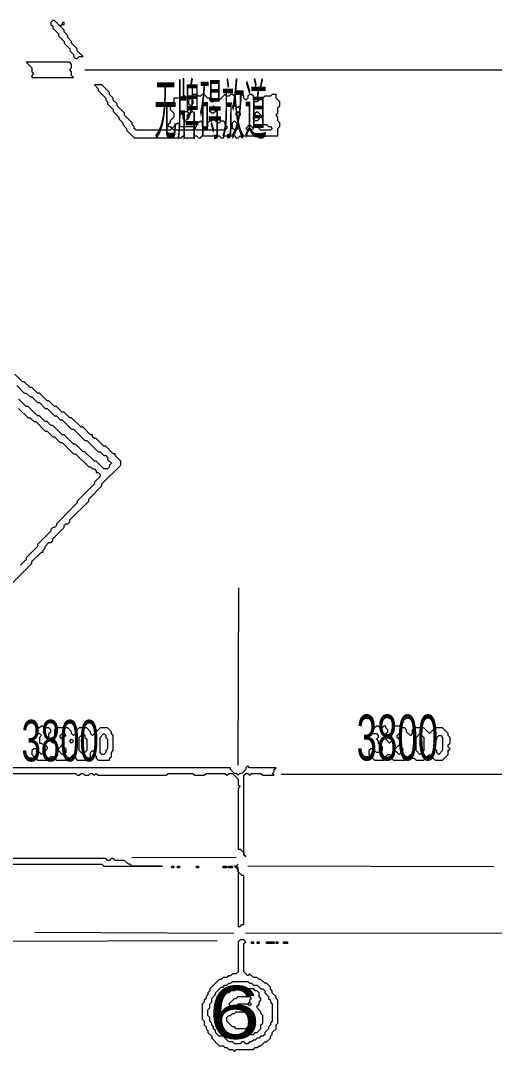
# Model space of a CAD drawing. Extents: x 20 to 3943, y 20 to 2783.
# Drawn here: x 2438 to 2688, y 411 to 956 of the extents above; entities that cross this region are included whole.
import ezdxf

# ---------------------------------------------------------------- set-up
doc = ezdxf.new("R2010")
doc.units = 0
for name, color, linetype, lineweight in [('OCR_TEXT', 6, 'Continuous', 0), ('TRACE_CURVE', 6, 'Continuous', 0), ('TRACE_STRAIGHT', 5, 'Continuous', 0), ('TRACE_TEXT_SYMBOL', 6, 'Continuous', 0)]:
    doc.layers.add(name, color=color, linetype=linetype, lineweight=lineweight)
doc.styles.add('wqy-unicode', font='wqy-unicode.lff')

msp = doc.modelspace()

# ---------------------------------------------------------------- linework, layer by layer
at = {"layer": 'TRACE_CURVE', "color": 6}
for points in [[(2453, 755), (2452, 755), (2448, 759), (2447, 759), (2444, 762), (2443, 762), (2440, 765), (2439, 765), (2435, 769)], [(2436, 763), (2440, 759), (2441, 759), (2443, 757), (2444, 757), (2447, 754), (2448, 754), (2451, 751), (2452, 751), (2456, 747), (2457, 747), (2459, 745), (2460, 745), (2465, 740), (2466, 740), (2472, 734), (2473, 734), (2479, 728), (2480, 728), (2482, 726), (2483, 726), (2484, 725), (2484, 724), (2486, 722), (2485, 721), (2485, 720), (2484, 719), (2482, 719), (2478, 723), (2477, 723), (2472, 728), (2471, 728), (2467, 732), (2466, 732), (2461, 737), (2460, 737), (2455, 742), (2454, 742), (2452, 744), (2451, 744), (2448, 747), (2447, 747), (2442, 752), (2441, 752), (2437, 756)], [(2430, 655), (2444, 669), (2444, 670), (2449, 675), (2450, 675), (2450, 676), (2451, 677), (2451, 678), (2453, 680), (2454, 680), (2455, 681), (2455, 682), (2461, 688), (2461, 689), (2462, 690), (2463, 690), (2464, 691), (2464, 692), (2474, 702), (2474, 703), (2481, 710), (2481, 711), (2491, 721), (2491, 723), (2488, 726), (2488, 727), (2487, 727), (2483, 731), (2482, 731), (2478, 735), (2477, 735), (2476, 736), (2476, 737), (2475, 737), (2471, 741), (2470, 741), (2465, 746), (2464, 746), (2461, 749), (2460, 749), (2457, 752), (2456, 752), (2453, 755)], [(2437, 751), (2442, 746), (2443, 746), (2445, 744), (2446, 744), (2451, 739), (2452, 739), (2455, 736), (2456, 736), (2459, 733), (2460, 733), (2466, 727), (2467, 727), (2474, 720), (2475, 720), (2476, 719), (2477, 719), (2478, 718), (2478, 717), (2479, 717), (2480, 716), (2480, 715), (2477, 712), (2477, 711), (2468, 702), (2468, 701), (2457, 690), (2457, 689), (2456, 688), (2455, 688), (2454, 687), (2454, 686), (2447, 679), (2447, 678), (2441, 672), (2441, 671), (2438, 668)], [(2477, 557), (2478, 558), (2479, 557), (2515, 557), (2516, 558), (2529, 558), (2530, 557), (2535, 557), (2536, 558), (2546, 558), (2547, 557), (2548, 558), (2550, 558), (2553, 555), (2553, 552), (2554, 551), (2553, 550), (2553, 518), (2554, 518), (2556, 516), (2556, 515), (2557, 514), (2556, 515), (2556, 557), (2557, 558), (2558, 558), (2559, 557), (2560, 558), (2565, 558), (2566, 557), (2572, 557), (2571, 558), (2572, 559), (2572, 560), (2573, 561), (2559, 561), (2558, 562), (2557, 561), (2557, 560), (2555, 558), (2554, 558), (2553, 557), (2552, 558), (2551, 558), (2549, 560), (2549, 561), (2431, 561)], [(2412, 558), (2467, 558), (2468, 557), (2469, 557), (2470, 558), (2471, 558), (2472, 557), (2474, 557), (2475, 558), (2476, 558), (2477, 557)]]:
    msp.add_lwpolyline(points, dxfattribs=at)
at = {"layer": 'TRACE_STRAIGHT', "color": 5}
for p, q in [((2472, 930), (2714, 930)), ((2552.96, 562.38), (2553.37, 656.12)), ((2575.62, 557.53), (2726.88, 557.57)), ((2496.88, 513.58), (2551.87, 513.62)), ((2558.12, 509.06), (2688.13, 508.72)), ((2254.37, 468.93), (2541.88, 469.59)), ((2445.61, 474.01), (2550.63, 473.45)), ((2556.87, 473.59), (2819.38, 473.69))]:
    msp.add_line(p, q, dxfattribs=at)
at = {"layer": 'TRACE_TEXT_SYMBOL', "color": 6}
for points in [[(2455, 956), (2454, 955), (2454, 954), (2455, 953), (2455, 952), (2458, 949), (2458, 948), (2461, 945), (2461, 944), (2464, 941), (2464, 940), (2466, 938), (2466, 937), (2467, 936), (2468, 936), (2469, 937), (2471, 937), (2468, 940), (2468, 941), (2465, 944), (2465, 945), (2463, 947), (2463, 948), (2461, 950), (2461, 951), (2459, 953), (2460, 954), (2461, 954), (2461, 955), (2460, 955), (2460, 954), (2459, 953), (2456, 956)], [(2441, 934), (2444, 931), (2444, 929), (2445, 928), (2444, 927), (2444, 926), (2466, 926), (2465, 927), (2465, 929), (2464, 930), (2465, 931), (2465, 933), (2464, 934)], [(2527, 914), (2528, 915), (2529, 914), (2529, 912), (2528, 911), (2527, 912)], [(2540, 911), (2541, 910), (2541, 908), (2540, 907), (2539, 907), (2538, 908), (2538, 909)], [(2524, 907), (2525, 908), (2526, 908), (2527, 907), (2526, 906), (2526, 904), (2525, 903), (2524, 904)], [(2526, 908), (2527, 909), (2528, 909), (2529, 908), (2528, 907), (2527, 907)], [(2552, 907), (2553, 908), (2554, 907), (2554, 906), (2553, 905), (2552, 906)], [(2562, 907), (2563, 908), (2565, 906), (2564, 905), (2564, 904), (2563, 903), (2562, 903), (2561, 904), (2561, 905), (2562, 906)], [(2521, 902), (2522, 901), (2522, 900), (2529, 900), (2530, 899), (2529, 898), (2519, 898), (2518, 899)], [(2533, 903), (2534, 902), (2534, 900), (2535, 899), (2534, 898), (2531, 898), (2530, 899), (2531, 900), (2531, 901)], [(2539, 903), (2540, 904), (2542, 902), (2543, 902), (2544, 903), (2545, 903), (2546, 902), (2546, 901), (2547, 900), (2547, 899), (2546, 898), (2537, 898), (2536, 899), (2537, 900), (2537, 902), (2538, 903)], [(2550, 902), (2551, 903), (2553, 901), (2553, 899), (2552, 898), (2551, 898), (2550, 899)], [(2559, 901), (2561, 899), (2560, 898), (2558, 898), (2557, 899)], [(2564, 900), (2565, 901), (2568, 901), (2569, 900), (2570, 900), (2571, 899), (2570, 898), (2565, 898), (2564, 899)], [(2459, 578), (2460, 579), (2461, 579), (2462, 578), (2460, 576), (2459, 577)], [(2471, 579), (2472, 578), (2472, 577), (2473, 576), (2473, 570), (2471, 568), (2469, 570), (2469, 577)], [(2482, 579), (2483, 578), (2483, 577), (2484, 576), (2484, 571), (2483, 570), (2483, 569), (2482, 568), (2481, 568), (2480, 569), (2480, 577)], [(2637, 578), (2638, 579), (2639, 578), (2639, 577), (2638, 576), (2637, 577)], [(2649, 579), (2651, 577), (2651, 570), (2649, 568), (2647, 570), (2647, 577)], [(2658, 577), (2659, 578), (2660, 578), (2661, 577), (2661, 570), (2659, 568), (2658, 569), (2658, 570), (2657, 571), (2657, 575), (2658, 576)], [(2460, 573), (2462, 571), (2462, 569), (2461, 568), (2460, 568), (2458, 570), (2458, 571)], [(2464, 575), (2465, 576), (2466, 575), (2465, 574)], [(2638, 573), (2640, 571), (2640, 570), (2638, 568), (2636, 570), (2636, 571)], [(2518, 509), (2519, 509), (2519, 508), (2518, 508)], [(2521, 509), (2522, 509), (2522, 508), (2521, 508)], [(2531, 509), (2532, 509), (2532, 508), (2531, 508)], [(2545, 509), (2547, 509), (2547, 508), (2545, 508)], [(2548, 509), (2550, 509), (2550, 508), (2548, 508)], [(2553, 510), (2552, 509), (2551, 509), (2553, 507), (2553, 477), (2554, 477), (2555, 478), (2556, 478), (2556, 504), (2555, 504), (2553, 506), (2553, 508), (2552, 509)], [(2560, 469), (2561, 469), (2561, 468), (2560, 468)], [(2563, 469), (2564, 469), (2564, 468), (2563, 468)], [(2568, 469), (2572, 469), (2572, 468), (2568, 468)], [(2573, 469), (2574, 469), (2574, 468), (2573, 468)], [(2577, 469), (2579, 469), (2579, 468), (2577, 468)], [(2549, 447), (2550, 448), (2558, 448), (2559, 447), (2560, 447), (2561, 446), (2563, 446), (2565, 444), (2566, 444), (2567, 443), (2567, 442), (2569, 440), (2569, 439), (2570, 438), (2570, 437), (2571, 436), (2571, 427), (2570, 426), (2570, 425), (2569, 424), (2569, 423), (2567, 421), (2567, 420), (2566, 419), (2565, 419), (2564, 418), (2563, 418), (2562, 417), (2561, 417), (2560, 416), (2559, 416), (2558, 415), (2557, 415), (2556, 416), (2555, 416), (2554, 415), (2551, 415), (2550, 416), (2548, 416), (2545, 419), (2543, 419), (2541, 421), (2541, 422), (2540, 423), (2540, 424), (2539, 425), (2539, 426), (2538, 427), (2538, 429), (2537, 430), (2537, 433), (2538, 434), (2538, 436), (2539, 437), (2539, 439), (2541, 441), (2541, 442), (2544, 445), (2545, 445), (2546, 446), (2547, 446), (2548, 447)], [(2552, 444), (2551, 443), (2549, 443), (2548, 442), (2547, 442), (2544, 439), (2544, 438), (2543, 437), (2543, 432), (2542, 431), (2543, 430), (2543, 424), (2546, 421), (2547, 421), (2548, 420), (2552, 420), (2553, 419), (2554, 420), (2555, 419), (2556, 419), (2557, 420), (2561, 420), (2562, 421), (2563, 421), (2565, 423), (2565, 425), (2566, 426), (2566, 430), (2565, 431), (2565, 432), (2563, 434), (2563, 435), (2564, 436), (2564, 437), (2565, 438), (2565, 439), (2564, 440), (2564, 442), (2563, 443), (2562, 443), (2561, 444)], [(2552, 439), (2553, 440), (2559, 440), (2560, 439), (2559, 438), (2559, 437), (2558, 436), (2553, 436), (2552, 435), (2549, 435), (2548, 436), (2551, 439)], [(2558, 436), (2559, 437), (2560, 436), (2559, 435)], [(2551, 431), (2552, 432), (2558, 432), (2562, 428), (2561, 427), (2561, 426), (2559, 424), (2558, 424), (2557, 423), (2552, 423), (2551, 424), (2550, 424), (2547, 427), (2547, 429), (2548, 430), (2549, 430), (2550, 431)]]:
    msp.add_lwpolyline(points, close=True, dxfattribs=at)
for points in [[(2477, 922), (2479, 920), (2479, 919), (2483, 915), (2483, 914), (2484, 913), (2484, 912), (2487, 909), (2487, 908), (2490, 905), (2490, 904), (2492, 902), (2492, 901), (2494, 899), (2494, 898), (2498, 894), (2523, 894), (2524, 895), (2525, 894), (2529, 894), (2530, 895), (2531, 895), (2532, 894), (2533, 894), (2534, 895), (2543, 895), (2544, 894), (2545, 894), (2546, 895), (2551, 895), (2552, 894), (2553, 894), (2554, 895), (2555, 894), (2556, 895), (2563, 895), (2564, 894), (2566, 894), (2567, 895), (2574, 895), (2574, 899), (2575, 900), (2575, 902), (2574, 903), (2574, 905), (2573, 906), (2574, 907), (2574, 910), (2575, 911), (2575, 913), (2573, 915), (2573, 917), (2571, 917), (2570, 916), (2567, 916), (2566, 915), (2564, 915), (2564, 914), (2563, 913), (2562, 913), (2561, 914), (2561, 916), (2560, 917), (2559, 917)], [(2481, 922), (2477, 922)], [(2559, 917), (2558, 916), (2558, 915), (2557, 914), (2556, 915), (2556, 916), (2555, 917), (2554, 916), (2554, 911), (2553, 910), (2552, 910), (2551, 911), (2551, 916), (2550, 917), (2549, 917), (2548, 916), (2547, 916), (2546, 917), (2543, 914), (2541, 914), (2540, 913), (2539, 913), (2538, 914), (2538, 915), (2537, 915), (2535, 917), (2534, 917), (2533, 916), (2532, 916), (2531, 917), (2529, 917), (2529, 916), (2528, 915), (2526, 915), (2525, 916), (2524, 916), (2523, 915), (2519, 915), (2519, 912), (2517, 910), (2517, 909), (2519, 907), (2519, 905), (2517, 903), (2517, 902), (2516, 901), (2516, 900), (2517, 900), (2518, 899), (2517, 898), (2499, 898), (2498, 899), (2498, 900), (2497, 901), (2497, 902), (2493, 906), (2493, 907), (2489, 911), (2489, 912), (2487, 914), (2487, 915), (2485, 917), (2485, 918), (2481, 922)], [(2449, 583), (2448, 582), (2446, 582), (2446, 580), (2447, 579), (2448, 579), (2449, 578), (2448, 577), (2448, 574), (2449, 574), (2450, 573), (2451, 573), (2452, 572), (2452, 571), (2449, 568), (2446, 571), (2445, 571), (2444, 570), (2444, 568), (2445, 567), (2445, 566), (2446, 566), (2447, 565), (2452, 565), (2454, 567), (2455, 567), (2457, 565), (2463, 565), (2466, 568), (2467, 567), (2467, 566), (2468, 565), (2474, 565), (2475, 566), (2475, 569), (2476, 570), (2477, 569), (2477, 568), (2478, 567), (2478, 566), (2479, 565), (2485, 565), (2485, 566), (2486, 567), (2486, 569), (2487, 570), (2487, 578), (2486, 579), (2486, 580), (2484, 582), (2480, 582), (2476, 578), (2475, 579), (2475, 580), (2473, 582), (2469, 582), (2467, 580), (2467, 579), (2466, 578), (2465, 579), (2465, 580), (2463, 582), (2457, 582), (2456, 581)], [(2456, 581), (2456, 575), (2455, 574), (2453, 576), (2453, 579), (2454, 580), (2454, 581), (2453, 582), (2451, 582), (2450, 583), (2449, 583)], [(2626, 583), (2625, 582), (2624, 582), (2624, 579), (2626, 579), (2627, 578), (2627, 577), (2626, 576), (2627, 575), (2627, 574), (2629, 572), (2629, 570), (2628, 569), (2626, 569), (2624, 571), (2623, 571), (2622, 570), (2622, 568), (2623, 567), (2623, 566), (2624, 566), (2625, 565), (2630, 565), (2631, 566), (2631, 567), (2632, 568), (2633, 568), (2634, 567), (2634, 566), (2635, 565), (2641, 565), (2644, 568), (2645, 567), (2645, 566), (2646, 566), (2647, 565), (2651, 565), (2654, 568), (2657, 565), (2661, 565), (2664, 568), (2664, 570), (2665, 571), (2664, 572), (2664, 573), (2665, 574), (2665, 577), (2664, 578), (2664, 579), (2661, 582), (2657, 582), (2654, 579), (2651, 582), (2646, 582), (2645, 581), (2645, 579), (2644, 578), (2642, 580), (2642, 581), (2641, 582), (2640, 582), (2639, 583), (2636, 583), (2634, 581)], [(2634, 581), (2634, 575), (2633, 574), (2631, 576), (2631, 579), (2632, 580), (2632, 581), (2631, 582), (2631, 583), (2630, 583), (2629, 582), (2628, 582), (2627, 583), (2626, 583)], [(2402, 510), (2481, 510), (2482, 509), (2513, 509), (2497, 509), (2496, 510), (2495, 510), (2493, 512), (2488, 512), (2487, 513), (2486, 513), (2485, 512), (2484, 512), (2483, 513), (2385, 513)], [(2554, 470), (2553, 469), (2553, 453), (2552, 452), (2550, 452), (2549, 451), (2548, 451), (2547, 450), (2545, 450), (2544, 449), (2543, 449), (2538, 444), (2538, 443), (2537, 442), (2537, 441), (2536, 440), (2536, 439), (2535, 438), (2535, 437), (2534, 436), (2534, 428), (2535, 427), (2535, 425), (2536, 424), (2536, 423), (2537, 422), (2537, 421), (2539, 419), (2539, 418), (2543, 414), (2545, 414), (2546, 413), (2547, 413), (2548, 412), (2550, 412), (2551, 411), (2552, 412), (2561, 412), (2562, 413), (2563, 413), (2564, 414), (2565, 414), (2567, 416), (2568, 416), (2570, 418), (2570, 419), (2571, 420), (2571, 421), (2573, 423), (2573, 425), (2574, 426), (2574, 438), (2573, 439), (2573, 440), (2571, 442), (2571, 443), (2570, 444), (2570, 445), (2568, 447), (2567, 447), (2565, 449), (2564, 449), (2563, 450), (2561, 450)], [(2561, 450), (2559, 452), (2558, 451), (2556, 453), (2556, 468), (2557, 469), (2556, 470), (2554, 470)]]:
    msp.add_lwpolyline(points, dxfattribs=at)

# ---------------------------------------------------------------- texts
at = {"layer": 'OCR_TEXT', "color": 6, "style": 'wqy-unicode'}
for s, height, width, p in [('无牌碍放道', 25.74, 0.338604, (2508.71, 896.17)), ('3800', 24.18, 0.598491, (2615.57, 564.86)), ('3800', 21.84, 0.62774, (2438.54, 564.39)), ('6', 28.08, 1.307248, (2537.36, 417.64))]:
    msp.add_text(s, height=height, dxfattribs=dict(at, width=width)).set_placement(p)

doc.saveas('drawing.dxf')
